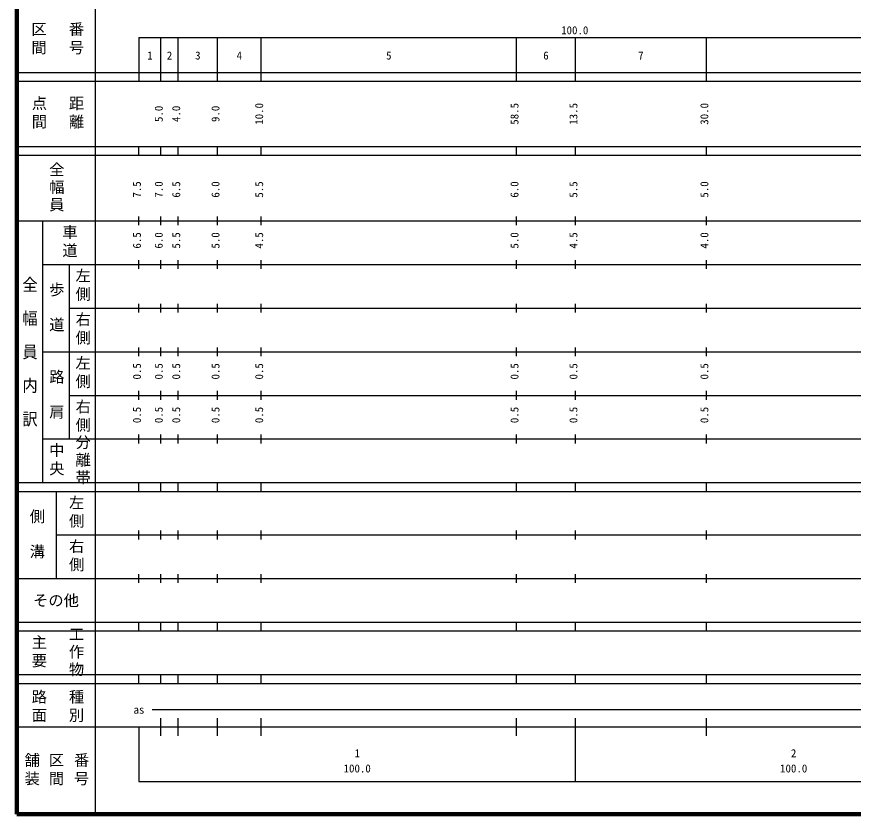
# Model space of a CAD drawing. Units: millimetres on the paper, enlarged 1000 times. Extents: x 40000 to 680000, y 20000 to 380000.
# Drawn here: x 40000 to 231656, y 20000 to 202759 of the extents above; entities that cross this region are included whole.
import ezdxf
from ezdxf.enums import TextEntityAlignment as Align

# ---------------------------------------------------------------- set-up
doc = ezdxf.new("R2010")
doc.units = ezdxf.units.MM
doc.header["$LTSCALE"] = 1000
doc.layers.add('M-TTL', color=2, linetype='Continuous', lineweight=140)
doc.layers.add('M-TTL-BAND', color=7, linetype='Continuous', lineweight=25)
doc.styles.add('@ＭＳ ゴシック', font='')
doc.styles.add('ＭＳ ゴシック', font='')
doc.styles.get('@ＭＳ ゴシック').set_extended_font_data('@MS Gothic')
doc.styles.get('ＭＳ ゴシック').set_extended_font_data('MS Gothic')

msp = doc.modelspace()

# ---------------------------------------------------------------- linework, layer by layer
at = {"layer": 'M-TTL'}
for p, q in [((40000, 380000), (40000, 20000)), ((40000, 20000), (680000, 20000))]:
    msp.add_line(p, q, dxfattribs=at)
at = {"layer": 'M-TTL-BAND'}
for p, q in [((58000, 370000), (58000, 20000)), ((68000, 198000), (579000, 198000)), ((68000, 198000), (68000, 188000)), ((73000, 188000), (73000, 198000)), ((77000, 188000), (77000, 198000)), ((86000, 188000), (86000, 198000)), ((96000, 188000), (96000, 198000)), ((154500, 188000), (154500, 198000)), ((168000, 188000), (168000, 198000)), ((198000, 188000), (198000, 198000)), ((40000, 190000), (579000, 190000)), ((40000, 188000), (579000, 188000)), ((40000, 173000), (579000, 173000)), ((68000, 171000), (68000, 173000)), ((73000, 171000), (73000, 173000)), ((77000, 171000), (77000, 173000)), ((86000, 171000), (86000, 173000)), ((96000, 171000), (96000, 173000)), ((154500, 171000), (154500, 173000)), ((168000, 171000), (168000, 173000)), ((198000, 171000), (198000, 173000)), ((40000, 171000), (579000, 171000)), ((40000, 156000), (579000, 156000)), ((46000, 96000), (46000, 156000)), ((68000, 155000), (68000, 157000)), ((73000, 155000), (73000, 157000)), ((77000, 155000), (77000, 157000)), ((86000, 155000), (86000, 157000)), ((96000, 155000), (96000, 157000)), ((154500, 155000), (154500, 157000)), ((168000, 155000), (168000, 157000)), ((198000, 155000), (198000, 157000)), ((46000, 146000), (579000, 146000)), ((52000, 146000), (52000, 106000)), ((68000, 145000), (68000, 147000)), ((73000, 145000), (73000, 147000)), ((77000, 145000), (77000, 147000)), ((86000, 145000), (86000, 147000)), ((96000, 145000), (96000, 147000)), ((154500, 145000), (154500, 147000)), ((168000, 145000), (168000, 147000)), ((198000, 145000), (198000, 147000)), ((68000, 135000), (68000, 137000)), ((73000, 135000), (73000, 137000)), ((77000, 135000), (77000, 137000)), ((86000, 135000), (86000, 137000)), ((96000, 135000), (96000, 137000)), ((154500, 135000), (154500, 137000)), ((168000, 135000), (168000, 137000)), ((198000, 135000), (198000, 137000)), ((52000, 136000), (579000, 136000)), ((68000, 125000), (68000, 127000)), ((73000, 125000), (73000, 127000)), ((77000, 125000), (77000, 127000)), ((86000, 125000), (86000, 127000)), ((96000, 125000), (96000, 127000)), ((154500, 125000), (154500, 127000)), ((168000, 125000), (168000, 127000)), ((198000, 125000), (198000, 127000)), ((46000, 126000), (579000, 126000)), ((68000, 115000), (68000, 117000)), ((73000, 115000), (73000, 117000)), ((77000, 115000), (77000, 117000)), ((86000, 115000), (86000, 117000)), ((96000, 115000), (96000, 117000)), ((154500, 115000), (154500, 117000)), ((168000, 115000), (168000, 117000)), ((198000, 115000), (198000, 117000)), ((52000, 116000), (579000, 116000)), ((46000, 106000), (579000, 106000)), ((68000, 105000), (68000, 107000)), ((73000, 105000), (73000, 107000)), ((77000, 105000), (77000, 107000)), ((86000, 105000), (86000, 107000)), ((96000, 105000), (96000, 107000)), ((154500, 105000), (154500, 107000)), ((168000, 105000), (168000, 107000)), ((198000, 105000), (198000, 107000)), ((40000, 96000), (579000, 96000)), ((68000, 94000), (68000, 96000)), ((73000, 94000), (73000, 96000)), ((77000, 94000), (77000, 96000)), ((86000, 94000), (86000, 96000)), ((96000, 94000), (96000, 96000)), ((154500, 94000), (154500, 96000)), ((168000, 94000), (168000, 96000)), ((198000, 94000), (198000, 96000)), ((40000, 94000), (579000, 94000)), ((49000, 94000), (49000, 74000)), ((68000, 83000), (68000, 85000)), ((73000, 83000), (73000, 85000)), ((77000, 83000), (77000, 85000)), ((86000, 83000), (86000, 85000)), ((96000, 83000), (96000, 85000)), ((154500, 83000), (154500, 85000)), ((168000, 83000), (168000, 85000)), ((198000, 83000), (198000, 85000)), ((49000, 84000), (579000, 84000)), ((68000, 73000), (68000, 75000)), ((73000, 73000), (73000, 75000)), ((77000, 73000), (77000, 75000)), ((86000, 73000), (86000, 75000)), ((96000, 73000), (96000, 75000)), ((154500, 73000), (154500, 75000)), ((168000, 73000), (168000, 75000)), ((198000, 73000), (198000, 75000)), ((40000, 74000), (579000, 74000)), ((40000, 64000), (579000, 64000)), ((68000, 62000), (68000, 64000)), ((73000, 62000), (73000, 64000)), ((77000, 62000), (77000, 64000)), ((86000, 62000), (86000, 64000)), ((96000, 62000), (96000, 64000)), ((154500, 62000), (154500, 64000)), ((168000, 62000), (168000, 64000)), ((198000, 62000), (198000, 64000)), ((40000, 62000), (579000, 62000)), ((40000, 52000), (579000, 52000)), ((68000, 50000), (68000, 52000)), ((73000, 50000), (73000, 52000)), ((77000, 50000), (77000, 52000)), ((86000, 50000), (86000, 52000)), ((96000, 50000), (96000, 52000)), ((154500, 50000), (154500, 52000)), ((168000, 50000), (168000, 52000)), ((198000, 50000), (198000, 52000)), ((40000, 50000), (579000, 50000)), ((71000, 44000), (565000, 44000)), ((73000, 38000), (73000, 42000)), ((77000, 38000), (77000, 42000)), ((86000, 38000), (86000, 42000)), ((96000, 38000), (96000, 42000)), ((154500, 38000), (154500, 42000)), ((168000, 27500), (168000, 42000)), ((198000, 38000), (198000, 42000)), ((40000, 40000), (579000, 40000)), ((68000, 40000), (68000, 27500)), ((68000, 27500), (579000, 27500))]:
    msp.add_line(p, q, dxfattribs=at)

# ---------------------------------------------------------------- texts
at = {"layer": 'M-TTL-BAND', "style": 'ＭＳ ゴシック'}
for s, p in [('100.0', (167844, 198195)), ('1', (70500, 192405)), ('2', (75000, 192405)), ('3', (81500, 192405)), ('4', (91000, 192405)), ('5', (125250, 192405)), ('6', (161250, 192405)), ('7', (183000, 192405)), ('as', (68000, 42500)), ('1', (118000, 32523)), ('2', (218000, 32523)), ('100.0', (118000, 29033)), ('100.0', (218000, 29033))]:
    msp.add_text(s, height=1833, dxfattribs=at).set_placement(p, align=Align.BOTTOM_CENTER)
for s, p in [('5.0', (74000, 180500)), ('4.0', (78000, 180500)), ('9.0', (87000, 180500)), ('10.0', (97000, 180500)), ('58.5', (155500, 180500)), ('13.5', (169000, 180500)), ('30.0', (199000, 180500)), ('7.5', (69000, 163174)), ('7.0', (74000, 163174)), ('6.5', (78000, 163174)), ('6.0', (87000, 163174)), ('5.5', (97000, 163174)), ('6.0', (155500, 163174)), ('5.5', (169000, 163174)), ('5.0', (199000, 163174)), ('6.5', (69000, 151500)), ('6.0', (74000, 151500)), ('5.5', (78000, 151500)), ('5.0', (87000, 151500)), ('4.5', (97000, 151500)), ('5.0', (155500, 151500)), ('4.5', (169000, 151500)), ('4.0', (199000, 151500)), ('0.5', (69000, 121500)), ('0.5', (74000, 121500)), ('0.5', (78000, 121500)), ('0.5', (87000, 121500)), ('0.5', (97000, 121500)), ('0.5', (155500, 121500)), ('0.5', (169000, 121500)), ('0.5', (199000, 121500)), ('0.5', (69000, 111500)), ('0.5', (74000, 111500)), ('0.5', (78000, 111500)), ('0.5', (87000, 111500)), ('0.5', (97000, 111500)), ('0.5', (155500, 111500)), ('0.5', (169000, 111500)), ('0.5', (199000, 111500))]:
    msp.add_text(s, height=1833, rotation=90, dxfattribs=at).set_placement(p, align=Align.BOTTOM_CENTER)
at = {"layer": 'M-TTL-BAND', "style": '@ＭＳ ゴシック', "width": 1.1}
msp.add_text('全\u3000幅\u3000員\u3000内\u3000訳', height=2566, rotation=270, dxfattribs=at).set_placement((43000, 126000), align=Align.MIDDLE_CENTER)
at = {"layer": 'M-TTL-BAND', "style": 'ＭＳ ゴシック'}
msp.add_text('その他', height=2566, dxfattribs=at).set_placement((49000, 69000), align=Align.MIDDLE_CENTER)
at = {"layer": 'M-TTL-BAND', "char_height": 2566, "attachment_point": 5, "rotation": 270, "style": '@ＭＳ ゴシック'}
for s, insert in [('\\T1.2;区間', (45000, 197500)), ('\\T1.2;番号', (53500, 197500)), ('\\T1.2;点間', (45000, 180500)), ('\\T1.2;距離', (53500, 180500)), ('\\T1.15;全幅員', (49000, 163500)), ('\\T1.2;車道', (52000, 151000)), ('\\T1.2;左側', (55000, 141000)), ('\\T1.15;歩\u3000道', (49000, 136000)), ('\\T1.2;右側', (55000, 131000)), ('\\T1.2;左側', (55000, 121000)), ('\\T1.15;路\u3000肩', (49000, 116000)), ('\\T1.2;右側', (55000, 111000)), ('\\T1.15;分離帯', (55000, 101000)), ('\\T1.2;中央', (49000, 101000)), ('\\T1.2;左側', (53500, 89000)), ('\\T1.15;側\u3000溝', (44500, 84000)), ('\\T1.2;右側', (53500, 79000)), ('\\T1.15;工作物', (53500, 57000)), ('\\T1.2;主要', (45000, 57000)), ('\\T1.2;路面', (45000, 44500)), ('\\T1.2;種別', (53500, 44500)), ('\\T1.2;舗装', (43333, 30000)), ('\\T1.2;区間', (49000, 30000)), ('\\T1.2;番号', (54667, 30000))]:
    msp.add_mtext(s, dxfattribs=dict(at, insert=insert))

doc.saveas('drawing.dxf')
